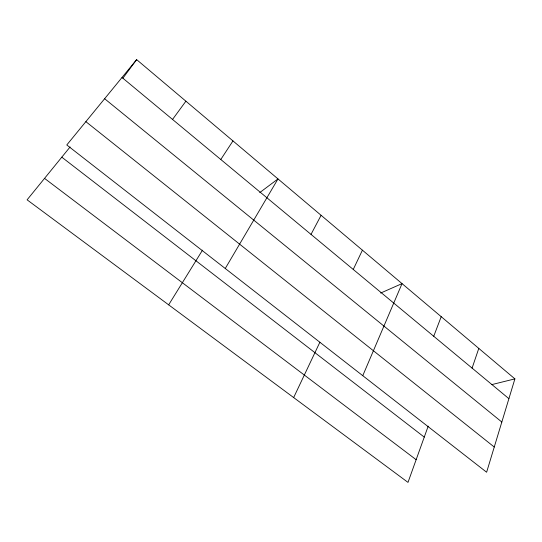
<?xml version="1.0" encoding="UTF-8"?>
<svg xmlns="http://www.w3.org/2000/svg" width="542" height="542" viewBox="0 0 542 542"><rect width="100%" height="100%" fill="white"/><g stroke="black" fill="none" stroke-linecap="round" stroke-linejoin="round"><path stroke-width="0.81" d="M514.9 378.872L486.621 472.231L66.788 144.965L136.638 59.613L514.9 378.872L491.892 384.583M472.089 368.113L478.796 348.404M428.2 426.12L407.997 482.387L27.1 199.829L70.094 146.97M433.736 336.27L441.208 316.677M362.767 375.681L402.042 283.615L380.647 293.053M293.656 397.564L319.895 342.205M353.255 269.455L362.415 250.174M311.013 234.388L321.101 215.303M225.262 268.493L277.992 178.921L259.753 192.6M168.664 304.841L202.498 250.167M220.79 159.49L232.965 140.92M172.546 119.436L185.899 101.191M122.878 78.217L136.638 59.613M44.546 178.386L416.141 459.697M61.795 157.173L424.257 437.109M85.866 121.652L494.257 447.028M104.626 98.732L501.831 422.035M122.011 77.486L508.904 398.675"/></g></svg>
